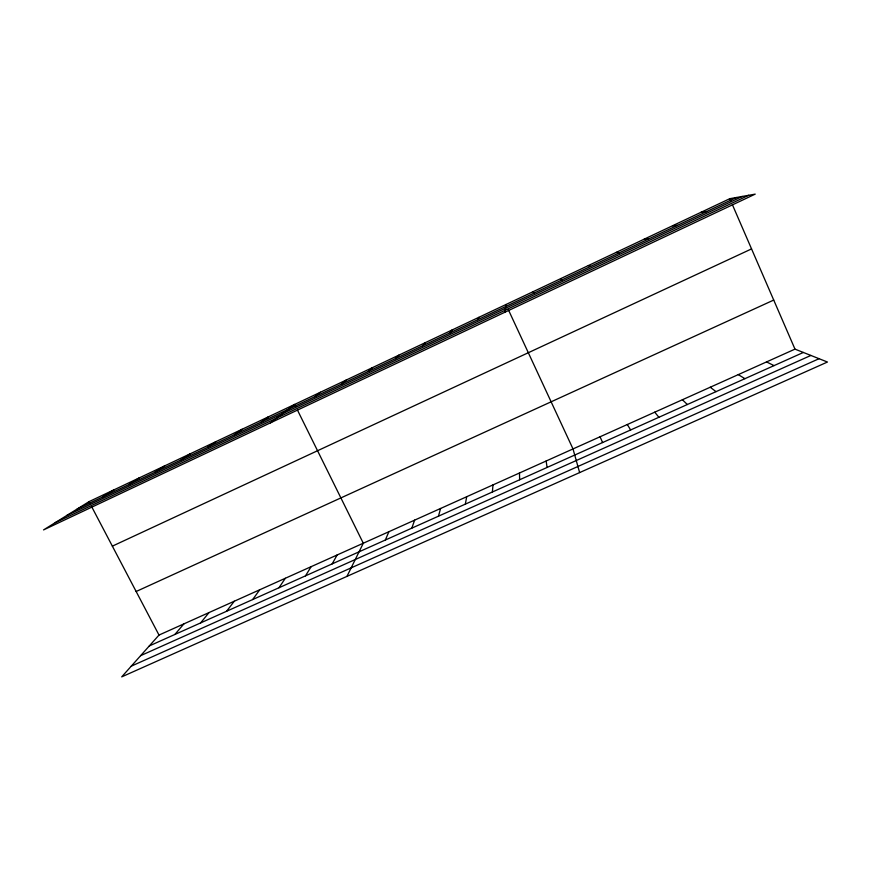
<?xml version="1.0" encoding="UTF-8"?>
<svg xmlns="http://www.w3.org/2000/svg" width="871" height="871" viewBox="0 0 871 871"><rect width="100%" height="100%" fill="white"/><g stroke="black" fill="none" stroke-linecap="round" stroke-linejoin="round"><path stroke-width="1.31" d="M492.387 491.995L492.986 484.907M505.038 312.166L505.942 304.523M465.343 504.135L466.693 496.731M438.483 516.176L440.574 508.479M411.82 528.142L414.629 520.139M385.352 540.02L388.88 531.713M477.841 319.668L478.865 317.327M346.963 576.384L363.294 543.221L297.523 410.23M332.178 563.885L337.131 554.979M305.481 575.862L311.143 566.673M450.176 332.744L451.984 330.033M278.981 587.751L285.34 578.268M252.677 599.553L259.721 589.787M226.558 611.279L234.277 601.23M200.624 622.917L209.007 612.585M422.707 345.722L425.288 342.651M174.875 634.469L183.923 623.865M794.983 349.129L159.001 635.068L121.7 676.876L827.45 362.031L794.983 349.129L732.391 204.685M395.456 358.602L398.787 355.183M368.389 371.384L372.483 367.627M341.53 384.078L346.353 379.974M314.856 396.686L320.408 392.244M270.435 422.86L294.648 404.416L295.802 406.746M261.3 422L268.301 416.882M234.419 434.694L242.138 429.251M207.734 447.302L216.16 441.532M181.244 459.823L190.368 453.726M154.951 472.245L164.761 465.833M128.854 484.581L139.327 477.852M102.941 496.829L114.079 489.796M89.016 501.652L43.55 529.916L755.222 194.124L729.789 198.686L89.016 501.652L90.246 503.993M77.214 508.991L736.343 197.51M66.642 515.556L742.244 196.454M55.221 522.665L748.646 195.3M112.359 546.15L751.553 248.91M136.148 591.507L773.72 300.06M149.311 645.934L803.356 352.461M140.634 655.656L810.89 355.444M131.26 666.163L819.067 358.7M701.09 212.263L706.751 211.501M672.586 225.731L677.377 225.382M644.3 239.1L648.22 239.155M616.222 252.383L619.292 252.83M588.35 265.557L590.571 266.395M766.524 361.922L774.036 365.613M738.281 374.617L744.923 378.678M710.235 387.225L716.027 391.645M560.684 278.644L562.067 279.863M682.396 399.745L687.35 404.514M654.752 412.168L658.879 417.285M627.316 424.515L630.626 429.969M91.477 506.345L159.001 635.068M508.185 309.357L573.009 448.924L579.629 472.583M729.789 198.686L730.834 201.081M600.065 436.763L602.569 442.555M533.215 291.633L533.781 293.233M546.15 461.009L547.075 467.455M519.475 472.997L519.639 479.769"/></g></svg>
